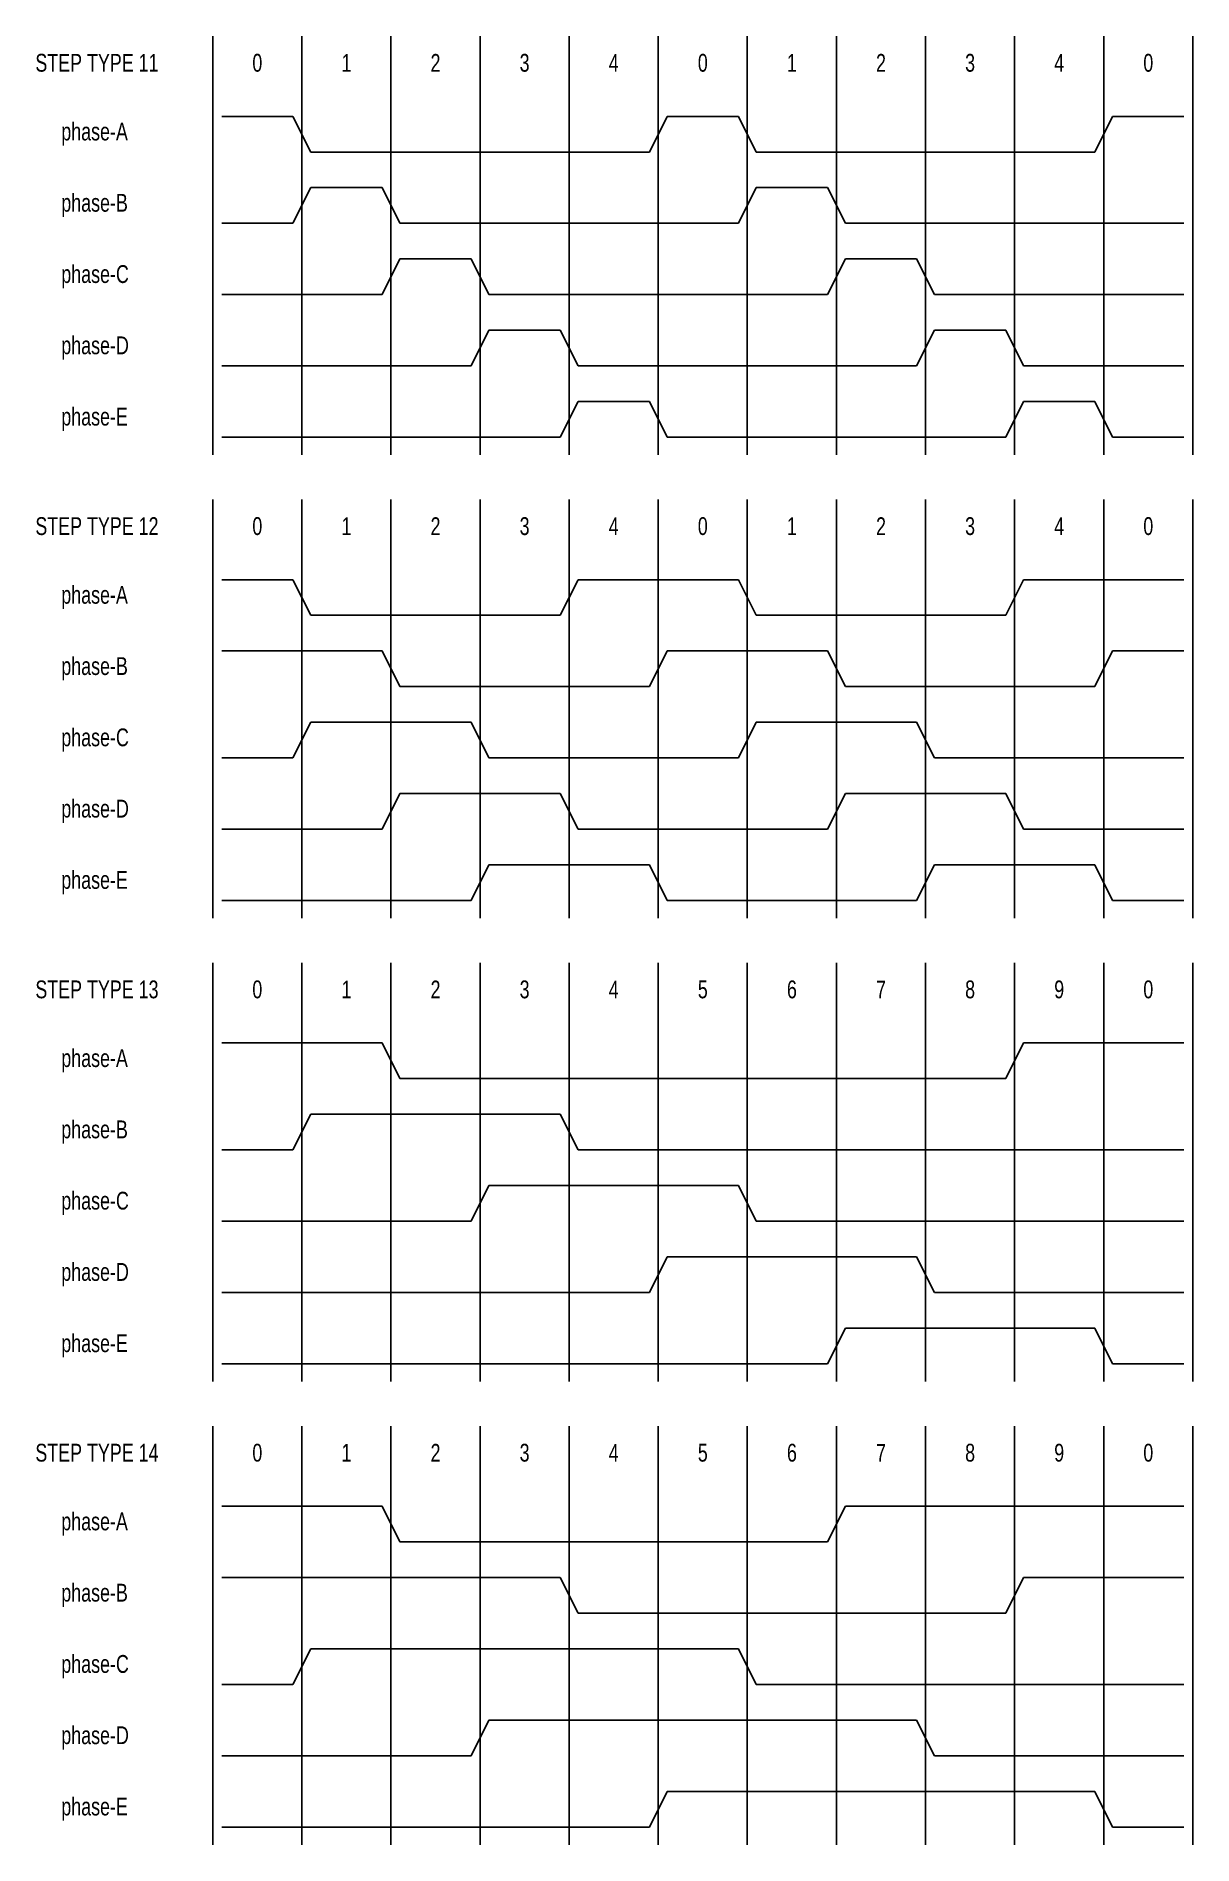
# Model space of a CAD drawing. Header units: millimetres. Extents: x -117 to 29, y -107 to 121.
import ezdxf

# ---------------------------------------------------------------- set-up
doc = ezdxf.new("R2010")
doc.units = ezdxf.units.MM
doc.layers.add('STANDARD', color=7, linetype='CONTINUOUS', lineweight=25)
doc.styles.get("Standard").update_dxf_attribs({"font": 'txt', "width": 0.75})

msp = doc.modelspace()

# ---------------------------------------------------------------- linework, layer by layer
at = {"layer": 'STANDARD', "color": 7, "linetype": 'CONTINUOUS'}
for p, q in [((-94.99, 121.18), (-94.99, 68.3)), ((-83.74, 121.18), (-83.74, 68.3)), ((-72.49, 121.18), (-72.49, 68.3)), ((-61.24, 121.18), (-61.24, 68.3)), ((-49.99, 121.18), (-49.99, 68.3)), ((-38.74, 121.18), (-38.74, 68.3)), ((-27.49, 121.18), (-27.49, 68.3)), ((-16.24, 121.18), (-16.24, 68.3)), ((-4.99, 121.18), (-4.99, 68.3)), ((6.26, 121.18), (6.26, 68.3)), ((17.51, 121.18), (17.51, 68.3)), ((28.76, 121.18), (28.76, 68.3)), ((-94.99, 62.68), (-94.99, 9.8)), ((-83.74, 62.68), (-83.74, 9.8)), ((-72.49, 62.68), (-72.49, 9.8)), ((-61.24, 62.68), (-61.24, 9.8)), ((-49.99, 62.68), (-49.99, 9.8)), ((-38.74, 62.68), (-38.74, 9.8)), ((-27.49, 62.68), (-27.49, 9.8)), ((-16.24, 62.68), (-16.24, 9.8)), ((-4.99, 62.68), (-4.99, 9.8)), ((6.26, 62.68), (6.26, 9.8)), ((17.51, 62.68), (17.51, 9.8)), ((28.76, 62.68), (28.76, 9.8)), ((-94.99, 4.18), (-94.99, -48.7)), ((-83.74, 4.18), (-83.74, -48.7)), ((-72.49, 4.18), (-72.49, -48.7)), ((-61.24, 4.18), (-61.24, -48.7)), ((-49.99, 4.18), (-49.99, -48.7)), ((-38.74, 4.18), (-38.74, -48.7)), ((-27.49, 4.18), (-27.49, -48.7)), ((-16.24, 4.18), (-16.24, -48.7)), ((-4.99, 4.18), (-4.99, -48.7)), ((6.26, 4.18), (6.26, -48.7)), ((17.51, 4.18), (17.51, -48.7)), ((28.76, 4.18), (28.76, -48.7)), ((-94.99, -54.32), (-94.99, -107.2)), ((-83.74, -54.32), (-83.74, -107.2)), ((-72.49, -54.32), (-72.49, -107.2)), ((-61.24, -54.32), (-61.24, -107.2)), ((-49.99, -54.32), (-49.99, -107.2)), ((-38.74, -54.32), (-38.74, -107.2)), ((-27.49, -54.32), (-27.49, -107.2)), ((-16.24, -54.32), (-16.24, -107.2)), ((-4.99, -54.32), (-4.99, -107.2)), ((6.26, -54.32), (6.26, -107.2)), ((17.51, -54.32), (17.51, -107.2)), ((28.76, -54.32), (28.76, -107.2))]:
    msp.add_line(p, q, dxfattribs=at)
at = {"layer": 'STANDARD', "color": 7}
for p, q in [((-93.86, 111.05), (-84.86, 111.05)), ((-84.86, 111.05), (-82.61, 106.55)), ((-39.86, 106.55), (-37.61, 111.05)), ((-37.61, 111.05), (-28.61, 111.05)), ((-28.61, 111.05), (-26.36, 106.55)), ((16.39, 106.55), (18.64, 111.05)), ((18.64, 111.05), (27.64, 111.05)), ((-82.61, 106.55), (-39.86, 106.55)), ((-26.36, 106.55), (16.39, 106.55)), ((-84.86, 97.55), (-82.61, 102.05)), ((-82.61, 102.05), (-73.61, 102.05)), ((-73.61, 102.05), (-71.36, 97.55)), ((-28.61, 97.55), (-26.36, 102.05)), ((-26.36, 102.05), (-17.36, 102.05)), ((-17.36, 102.05), (-15.11, 97.55)), ((-93.86, 97.55), (-84.86, 97.55)), ((-71.36, 97.55), (-28.61, 97.55)), ((-15.11, 97.55), (27.64, 97.55)), ((-73.61, 88.55), (-71.36, 93.05)), ((-71.36, 93.05), (-62.36, 93.05)), ((-62.36, 93.05), (-60.11, 88.55)), ((-17.36, 88.55), (-15.11, 93.05)), ((-15.11, 93.05), (-6.11, 93.05)), ((-6.11, 93.05), (-3.86, 88.55)), ((-93.86, 88.55), (-73.61, 88.55)), ((-60.11, 88.55), (-17.36, 88.55)), ((-3.86, 88.55), (27.64, 88.55)), ((-62.36, 79.55), (-60.11, 84.05)), ((-60.11, 84.05), (-51.11, 84.05)), ((-51.11, 84.05), (-48.86, 79.55)), ((-6.11, 79.55), (-3.86, 84.05)), ((-3.86, 84.05), (5.14, 84.05)), ((5.14, 84.05), (7.39, 79.55)), ((-93.86, 79.55), (-62.36, 79.55)), ((-48.86, 79.55), (-6.11, 79.55)), ((7.39, 79.55), (27.64, 79.55)), ((-51.11, 70.55), (-48.86, 75.05)), ((-48.86, 75.05), (-39.86, 75.05)), ((-39.86, 75.05), (-37.61, 70.55)), ((5.14, 70.55), (7.39, 75.05)), ((7.39, 75.05), (16.39, 75.05)), ((16.39, 75.05), (18.64, 70.55)), ((-93.86, 70.55), (-51.11, 70.55)), ((-37.61, 70.55), (5.14, 70.55)), ((18.64, 70.55), (27.64, 70.55)), ((-93.86, 52.55), (-84.86, 52.55)), ((-84.86, 52.55), (-82.61, 48.05)), ((-51.11, 48.05), (-48.86, 52.55)), ((-48.86, 52.55), (-28.61, 52.55)), ((-28.61, 52.55), (-26.36, 48.05)), ((5.14, 48.05), (7.39, 52.55)), ((7.39, 52.55), (27.64, 52.55)), ((-82.61, 48.05), (-51.11, 48.05)), ((-26.36, 48.05), (5.14, 48.05)), ((-93.86, 43.55), (-73.61, 43.55)), ((-73.61, 43.55), (-71.36, 39.05)), ((-39.86, 39.05), (-37.61, 43.55)), ((-37.61, 43.55), (-17.36, 43.55)), ((-17.36, 43.55), (-15.11, 39.05)), ((16.39, 39.05), (18.64, 43.55)), ((18.64, 43.55), (27.64, 43.55)), ((-71.36, 39.05), (-39.86, 39.05)), ((-15.11, 39.05), (16.39, 39.05)), ((-84.86, 30.05), (-82.61, 34.55)), ((-82.61, 34.55), (-62.36, 34.55)), ((-62.36, 34.55), (-60.11, 30.05)), ((-28.61, 30.05), (-26.36, 34.55)), ((-26.36, 34.55), (-6.11, 34.55)), ((-6.11, 34.55), (-3.86, 30.05)), ((-93.86, 30.05), (-84.86, 30.05)), ((-60.11, 30.05), (-28.61, 30.05)), ((-3.86, 30.05), (27.64, 30.05)), ((-73.61, 21.05), (-71.36, 25.55)), ((-71.36, 25.55), (-51.11, 25.55)), ((-51.11, 25.55), (-48.86, 21.05)), ((-17.36, 21.05), (-15.11, 25.55)), ((-15.11, 25.55), (5.14, 25.55)), ((5.14, 25.55), (7.39, 21.05)), ((-93.86, 21.05), (-73.61, 21.05)), ((-48.86, 21.05), (-17.36, 21.05)), ((7.39, 21.05), (27.64, 21.05)), ((-62.36, 12.05), (-60.11, 16.55)), ((-60.11, 16.55), (-39.86, 16.55)), ((-39.86, 16.55), (-37.61, 12.05)), ((-6.11, 12.05), (-3.86, 16.55)), ((-3.86, 16.55), (16.39, 16.55)), ((16.39, 16.55), (18.64, 12.05)), ((-93.86, 12.05), (-62.36, 12.05)), ((-37.61, 12.05), (-6.11, 12.05)), ((18.64, 12.05), (27.64, 12.05)), ((-93.86, -5.95), (-73.61, -5.95)), ((-73.61, -5.95), (-71.36, -10.45)), ((5.14, -10.45), (7.39, -5.95)), ((7.39, -5.95), (27.64, -5.95)), ((-71.36, -10.45), (5.14, -10.45)), ((-84.86, -19.45), (-82.61, -14.95)), ((-82.61, -14.95), (-51.11, -14.95)), ((-51.11, -14.95), (-48.86, -19.45)), ((-93.86, -19.45), (-84.86, -19.45)), ((-48.86, -19.45), (27.64, -19.45)), ((-62.36, -28.45), (-60.11, -23.95)), ((-60.11, -23.95), (-28.61, -23.95)), ((-28.61, -23.95), (-26.36, -28.45)), ((-93.86, -28.45), (-62.36, -28.45)), ((-26.36, -28.45), (27.64, -28.45)), ((-39.86, -37.45), (-37.61, -32.95)), ((-37.61, -32.95), (-6.11, -32.95)), ((-6.11, -32.95), (-3.86, -37.45)), ((-93.86, -37.45), (-39.86, -37.45)), ((-3.86, -37.45), (27.64, -37.45)), ((-17.36, -46.45), (-15.11, -41.95)), ((-15.11, -41.95), (16.39, -41.95)), ((16.39, -41.95), (18.64, -46.45)), ((-93.86, -46.45), (-17.36, -46.45)), ((18.64, -46.45), (27.64, -46.45)), ((-93.86, -64.45), (-73.61, -64.45)), ((-73.61, -64.45), (-71.36, -68.95)), ((-17.36, -68.95), (-15.11, -64.45)), ((-15.11, -64.45), (27.64, -64.45)), ((-71.36, -68.95), (-17.36, -68.95)), ((-93.86, -73.45), (-51.11, -73.45)), ((-51.11, -73.45), (-48.86, -77.95)), ((5.14, -77.95), (7.39, -73.45)), ((7.39, -73.45), (27.64, -73.45)), ((-48.86, -77.95), (5.14, -77.95)), ((-84.86, -86.95), (-82.61, -82.45)), ((-82.61, -82.45), (-28.61, -82.45)), ((-28.61, -82.45), (-26.36, -86.95)), ((-93.86, -86.95), (-84.86, -86.95)), ((-26.36, -86.95), (27.64, -86.95)), ((-62.36, -95.95), (-60.11, -91.45)), ((-60.11, -91.45), (-6.11, -91.45)), ((-6.11, -91.45), (-3.86, -95.95)), ((-93.86, -95.95), (-62.36, -95.95)), ((-3.86, -95.95), (27.64, -95.95)), ((-39.86, -104.95), (-37.61, -100.45)), ((-37.61, -100.45), (16.39, -100.45)), ((16.39, -100.45), (18.64, -104.95)), ((-93.86, -104.95), (-39.86, -104.95)), ((18.64, -104.95), (27.64, -104.95))]:
    msp.add_line(p, q, dxfattribs=at)

# ---------------------------------------------------------------- texts
at = {"layer": 'STANDARD', "color": 7, "char_height": 2.25, "width": 2250}
for s, insert, attachment_point in [('STEP\\~TYPE\\~11', (-109.61, 117.8), 5), ('0', (-89.36, 117.8), 5), ('1', (-78.11, 117.8), 5), ('2', (-66.86, 117.8), 5), ('3', (-55.61, 117.8), 5), ('4', (-44.36, 117.8), 5), ('0', (-33.11, 117.8), 5), ('1', (-21.86, 117.8), 5), ('2', (-10.61, 117.8), 5), ('3', (0.64, 117.8), 5), ('4', (11.89, 117.8), 5), ('0', (23.14, 117.8), 5), ('phase-A', (-114.11, 108.8), 4), ('phase-B', (-114.11, 99.8), 4), ('phase-C', (-114.11, 90.8), 4), ('phase-D', (-114.11, 81.8), 4), ('phase-E', (-114.11, 72.8), 4), ('STEP\\~TYPE\\~12', (-109.61, 59.3), 5), ('0', (-89.36, 59.3), 5), ('1', (-78.11, 59.3), 5), ('2', (-66.86, 59.3), 5), ('3', (-55.61, 59.3), 5), ('4', (-44.36, 59.3), 5), ('0', (-33.11, 59.3), 5), ('1', (-21.86, 59.3), 5), ('2', (-10.61, 59.3), 5), ('3', (0.64, 59.3), 5), ('4', (11.89, 59.3), 5), ('0', (23.14, 59.3), 5), ('phase-A', (-114.11, 50.3), 4), ('phase-B', (-114.11, 41.3), 4), ('phase-C', (-114.11, 32.3), 4), ('phase-D', (-114.11, 23.3), 4), ('phase-E', (-114.11, 14.3), 4), ('STEP\\~TYPE\\~13', (-109.61, 0.8), 5), ('0', (-89.36, 0.8), 5), ('1', (-78.11, 0.8), 5), ('2', (-66.86, 0.8), 5), ('3', (-55.61, 0.8), 5), ('4', (-44.36, 0.8), 5), ('5', (-33.11, 0.8), 5), ('6', (-21.86, 0.8), 5), ('7', (-10.61, 0.8), 5), ('8', (0.64, 0.8), 5), ('9', (11.89, 0.8), 5), ('0', (23.14, 0.8), 5), ('phase-A', (-114.11, -8.2), 4), ('phase-B', (-114.11, -17.2), 4), ('phase-C', (-114.11, -26.2), 4), ('phase-D', (-114.11, -35.2), 4), ('phase-E', (-114.11, -44.2), 4), ('STEP\\~TYPE\\~14', (-109.61, -57.7), 5), ('0', (-89.36, -57.7), 5), ('1', (-78.11, -57.7), 5), ('2', (-66.86, -57.7), 5), ('3', (-55.61, -57.7), 5), ('4', (-44.36, -57.7), 5), ('5', (-33.11, -57.7), 5), ('6', (-21.86, -57.7), 5), ('7', (-10.61, -57.7), 5), ('8', (0.64, -57.7), 5), ('9', (11.89, -57.7), 5), ('0', (23.14, -57.7), 5), ('phase-A', (-114.11, -66.7), 4), ('phase-B', (-114.11, -75.7), 4), ('phase-C', (-114.11, -84.7), 4), ('phase-D', (-114.11, -93.7), 4), ('phase-E', (-114.11, -102.7), 4)]:
    msp.add_mtext(s, dxfattribs=dict(at, insert=insert, attachment_point=attachment_point))

doc.saveas('drawing.dxf')
